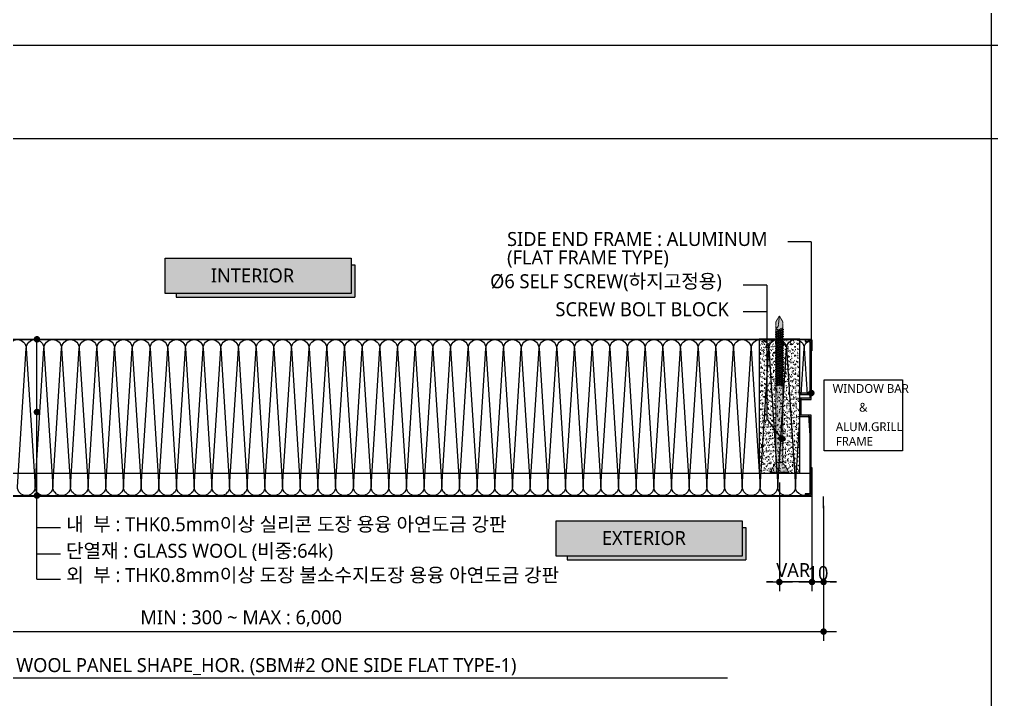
# Model space of a CAD drawing. Header units: millimetres. Extents: x -1365 to 31821, y 84 to 2865.
# Drawn here: x 723 to 1558, y 626 to 1210 of the extents above; entities that cross this region are included whole.
import ezdxf

# ---------------------------------------------------------------- set-up
doc = ezdxf.new("R2010")
doc.units = ezdxf.units.MM
doc.header["$LTSCALE"] = 10
doc.linetypes.add('2017.06.22  K-TOP METAL PANEL SHAPE(수정)$0$HID', pattern=[0.345, 0.225, -0.12])
doc.linetypes.add('H1', pattern=[0.28125, 0.1875, -0.09375])
doc.layers.get('DEFPOINTS').update_dxf_attribs({"color": 137})
for name, color, linetype in [('DIM', 7, 'Continuous'), ('SYM-LEAD', 6, 'Continuous'), ('TEXT', 3, 'Continuous'), ('스피드블록메탈 135', 2, 'Continuous')]:
    doc.layers.add(name, color=color, linetype=linetype)
doc.layers.add('SCREW', color=9, linetype='Continuous', lineweight=5)
doc.styles.add('form$0$A-xref-form(extend)$0$YD-A-xref-form$0$돋움체', font='malgun.ttf')
doc.styles.add('ROMANC', font='malgun.ttf', dxfattribs={"height": 8})
doc.styles.add('TITLE BLOCK-V(r1.1)$0$Address', font='malgun.ttf')
doc.styles.add('맑은고딕', font='malgun.ttf')
doc.styles.add('스타일1', font='malgun.ttf')
doc.dimstyles.new('GAUN-8', dxfattribs={"dimscale": 8, "dimtxt": 1.5, "dimasz": 0.7, "dimexe": 1, "dimexo": 1, "dimgap": 0.5, "dimtad": 1, "dimdec": 0, "dimzin": 1, "dimdsep": 46, "dimlunit": 6, "dimtxsty": '맑은고딕', "dimblk": 'CJDOT', "dimcen": 0.09, "dimdle": 1, "dimclrd": 256, "dimclre": 256, "dimclrt": 3, "dimadec": 0, "dimazin": 0, "dimtfac": 1, "dimtdec": 0, "dimtix": 1, "dimtmove": 2, "dimatfit": 3, "dimfxl": 1, "dimtolj": 1, "dimtzin": 1, "dimarcsym": 0})

# ---------------------------------------------------------------- blocks, each defined once
blk = doc.blocks.new('CJDOT')
blk.add_line((-2, 0), (2, 0))
at = {"const_width": 0.5}
blk.add_lwpolyline([(-0.25, 0, 1), (0.25, 0, 1)], format="xyb", close=True, dxfattribs=at)
blk = doc.blocks.new('*D68')
at = {"layer": 'DEFPOINTS', "color": 0, "transparency": 16777216}
for p in [(413.86, 790.41), (1413.86, 790.41), (1413.86, 684.41)]:
    blk.add_point(p, dxfattribs=at)
at = {"layer": 'DIM', "lineweight": -2, "transparency": 16777216}
for p, q in [((413.86, 782.41), (413.86, 676.41)), ((1413.86, 782.41), (1413.86, 676.41)), ((419.46, 684.41), (1408.26, 684.41))]:
    blk.add_line(p, q, dxfattribs=at)
at = {"layer": 'DIM', "lineweight": -2, "transparency": 16777216, "xscale": 5.6, "yscale": 5.6, "zscale": 5.6, "rotation": 180}
blk.add_blockref('CJDOT', (413.86, 684.41), dxfattribs=at)
at = {"layer": 'DIM', "lineweight": -2, "transparency": 16777216, "xscale": 5.6, "yscale": 5.6, "zscale": 5.6}
blk.add_blockref('CJDOT', (1413.86, 684.41), dxfattribs=at)
at = {"layer": 'DIM', "color": 3, "transparency": 16777216, "insert": (913.86, 695.61), "char_height": 12, "attachment_point": 5, "style": '맑은고딕'}
blk.add_mtext('\\A1;MIN : 300 ~ MAX : 6,000', dxfattribs=at)
blk = doc.blocks.new('*D70')
at = {"layer": 'DEFPOINTS', "color": 0, "transparency": 16777216}
for p in [(1403.86, 801.41), (1413.86, 800.41), (1403.86, 726.99)]:
    blk.add_point(p, dxfattribs=at)
at = {"layer": 'DIM', "lineweight": -2, "transparency": 16777216}
for p, q in [((1403.86, 793.41), (1403.86, 718.99)), ((1413.86, 792.41), (1413.86, 718.99)), ((1398.26, 726.99), (1392.66, 726.99)), ((1413.86, 726.99), (1403.86, 726.99)), ((1419.46, 726.99), (1425.06, 726.99))]:
    blk.add_line(p, q, dxfattribs=at)
at = {"layer": 'DIM', "lineweight": -2, "transparency": 16777216, "xscale": 5.6, "yscale": 5.6, "zscale": 5.6}
blk.add_blockref('CJDOT', (1403.86, 726.99), dxfattribs=at)
at = {"layer": 'DIM', "lineweight": -2, "transparency": 16777216, "xscale": 5.6, "yscale": 5.6, "zscale": 5.6, "rotation": 180}
blk.add_blockref('CJDOT', (1413.86, 726.99), dxfattribs=at)
at = {"layer": 'DIM', "color": 3, "transparency": 16777216, "insert": (1409.07, 734.6), "char_height": 12, "attachment_point": 5, "style": '맑은고딕'}
blk.add_mtext('\\A1;10', dxfattribs=at)
blk = doc.blocks.new('POT')
at = {"layer": 'TEXT', "color": 1, "const_width": 0.75}
blk.add_lwpolyline([(-0.375, 0, 1), (0.375, 0, 1)], format="xyb", close=True, dxfattribs=at)
blk = doc.blocks.new('A$C20245212')
h = blk.add_hatch()
h.set_pattern_fill('AR-SAND', color=251, scale=0.08)
h.set_pattern_definition([(37.5, (-1195984.4298, 406290.675), (-0.128002504, 3.915305899), [0, -3.08864, 0, -3.4544, 0, -3.302]), (7.5, (-1195984.43, 406290.675), (3.596186265, 5.734600805), [0, -1.66624, 0, -2.78384, 0, -1.0668]), (327.5, (-1195986.929, 406290.675), (6.327938962, 0.011497477), [0, -1.016, 0, -3.6576, 0, -4.7752]), (317.5, (-1195986.929, 406290.675), (6.10845162, 1.783434586), [0, -0.508, 0, -2.39776, 0, -2.7432])])
h.paths.add_polyline_path([(-5, -115), (-5, 0), (-40, 0), (-40, -115)])
at = {"color": 250}
blk.add_lwpolyline([(-5, -115), (-5, 0), (-40, 0), (-40, -115)], close=True, dxfattribs=at)
blk = doc.blocks.new('A$C08FA1A33')
h = blk.add_hatch(color=254)
h.dxf.hatch_style = 1
h.paths.add_polyline_path([(0, 21.29), (-6, 21.29), (-6, -44.27), (0, -46.29)])
h.paths.add_polyline_path([(5, 29.39), (-11, 29.39), (-6, 21.29), (0, 21.29)])
h.paths.add_polyline_path([(5, 30.39), (-11, 30.39), (-11, 29.39), (5, 29.39)])
h.paths.add_polyline_path([(-6, -51.32), (-6, -52.27), (0, -54.29), (0, -53.35)])
h.paths.add_polyline_path([(-6, -49.32), (-6, -50.27), (0, -52.29), (0, -51.35)])
h.paths.add_polyline_path([(-6, -47.32), (-6, -48.27), (0, -50.29), (0, -49.35)])
h.paths.add_polyline_path([(-6, -45.32), (-6, -46.27), (0, -48.29), (0, -47.35)])
h.paths.add_polyline_path([(-6, -53.32), (-6, -54.27), (0, -56.29), (0, -55.35)])
h.paths.add_polyline_path([(-6, -55.32), (-6, -56.27), (0, -58.29), (0, -57.35)])
h.paths.add_polyline_path([(-6, -57.32), (-6, -58.27), (0, -60.29), (0, -59.35)])
h.paths.add_polyline_path([(-6, -59.32), (-6, -60.27), (0, -62.29), (0, -61.35)])
h.paths.add_polyline_path([(-6, -61.32), (-6, -62.27), (0, -64.29), (0, -63.35)])
h.paths.add_polyline_path([(-6, -63.32), (-6, -64.27), (0, -66.29), (0, -65.35)])
h.paths.add_polyline_path([(-6, -65.32), (-6, -66.27), (0, -68.29), (0, -67.35)])
h.paths.add_polyline_path([(-6, -67.32), (-6, -68.27), (0, -70.29), (0, -69.35)])
h.paths.add_polyline_path([(-6, -69.32), (-6, -70.27), (0, -72.29), (0, -71.35)])
h.paths.add_polyline_path([(-6, -71.32), (-6, -72.27), (0, -74.29), (0, -73.35)])
h.paths.add_polyline_path([(-6, -73.32), (-6, -74.27), (0, -76.29), (0, -75.35)])
h.paths.add_polyline_path([(-6, -75.32), (-6, -76.27), (0, -78.29), (0, -77.35)])
h.paths.add_polyline_path([(0, -94.61), (-4, -92.61), (-6, -93.61), (-4, -95.61), (-3, -104.61), (0, -99.61)])
h.paths.add_polyline_path([(-4, -95.61), (-6, -93.61), (-6, -99.61), (-3, -104.61)], flags=17)
h.paths.add_polyline_path([(-6, -91.32), (-6, -93.61), (-4, -92.61), (0, -94.61), (0, -93.35)])
h.paths.add_polyline_path([(-6, -89.32), (-6, -90.27), (0, -92.29), (0, -91.35)])
h.paths.add_polyline_path([(-6, -87.32), (-6, -88.27), (0, -90.29), (0, -89.35)])
h.paths.add_polyline_path([(-6, -85.32), (-6, -86.27), (0, -88.29), (0, -87.35)])
h.paths.add_polyline_path([(-6, -83.32), (-6, -84.27), (0, -86.29), (0, -85.35)])
h.paths.add_polyline_path([(-6, -81.32), (-6, -82.27), (0, -84.29), (0, -83.35)])
h.paths.add_polyline_path([(-6, -79.32), (-6, -80.27), (0, -82.29), (0, -81.35)])
h.paths.add_polyline_path([(-6, -77.32), (-6, -78.27), (0, -80.29), (0, -79.35)])
at = {"layer": 'SCREW', "color": 250, "linetype": '2017.06.22  K-TOP METAL PANEL SHAPE(수정)$0$HID', "lineweight": 5, "ltscale": 0.03}
for p, q in [((-11, 30.39), (-11, 29.39)), ((5, 30.39), (-11, 30.39)), ((5, 29.39), (-11, 29.39)), ((-6, 21.29), (-11, 29.39)), ((0, 21.29), (5, 29.39)), ((5, 30.39), (5, 29.39)), ((-6, 21.29), (0, 21.29)), ((0.75, -47.08), (-6.54, -44.61)), ((-6, -46.27), (-6.54, -46.61)), ((0.75, -49.08), (-6.54, -46.61)), ((-6.54, -46.61), (-6, -47.32)), ((-6, -48.27), (-6.54, -48.61)), ((0.75, -51.08), (-6.54, -48.61)), ((-6.54, -48.61), (-6, -49.32)), ((0, -46.29), (-6, -44.27)), ((-6, -45.32), (-6, -46.27)), ((0, -48.29), (-6, -46.27)), ((0, -49.35), (-6, -47.32)), ((-6, -47.32), (-6, -48.27)), ((0, -50.29), (-6, -48.27)), ((0, -51.35), (-6, -49.32)), ((-6, -49.32), (-6, -50.27)), ((0, -47.35), (0, -48.29)), ((0, -48.29), (0.75, -49.08)), ((0.75, -49.08), (0, -49.35)), ((0, -49.35), (0, -50.29)), ((-6, -50.27), (-6.54, -50.61)), ((0.75, -53.08), (-6.54, -50.61)), ((-6.54, -50.61), (-6, -51.32)), ((-6, -52.27), (-6.54, -52.61)), ((0.75, -55.08), (-6.54, -52.61)), ((-6.54, -52.61), (-6, -53.32)), ((-6, -54.27), (-6.54, -54.61)), ((0.75, -57.08), (-6.54, -54.61)), ((-6.54, -54.61), (-6, -55.32)), ((-6, -56.27), (-6.54, -56.61)), ((0.75, -59.08), (-6.54, -56.61)), ((-6.54, -56.61), (-6, -57.32)), ((-6, -58.27), (-6.54, -58.61)), ((0, -52.29), (-6, -50.27)), ((0, -53.35), (-6, -51.32)), ((-6, -51.32), (-6, -52.27)), ((0, -54.29), (-6, -52.27)), ((0, -55.35), (-6, -53.32)), ((-6, -53.32), (-6, -54.27)), ((0, -56.29), (-6, -54.27)), ((0, -57.35), (-6, -55.32)), ((-6, -55.32), (-6, -56.27)), ((0, -58.29), (-6, -56.27)), ((-6, -57.32), (-6, -58.27)), ((0, -59.35), (-6, -57.32)), ((0, -60.29), (-6, -58.27)), ((0, -50.29), (0.75, -51.08)), ((0.75, -51.08), (0, -51.35)), ((0, -51.35), (0, -52.29)), ((0, -52.29), (0.75, -53.08)), ((0.75, -53.08), (0, -53.35)), ((0, -53.35), (0, -54.29)), ((0, -54.29), (0.75, -55.08)), ((0.75, -55.08), (0, -55.35)), ((0, -55.35), (0, -56.29)), ((0, -56.29), (0.75, -57.08)), ((0.75, -57.08), (0, -57.35)), ((0, -57.35), (0, -58.29)), ((0, -58.29), (0.75, -59.08)), ((0.75, -61.08), (-6.54, -58.61)), ((-6.54, -58.61), (-6, -59.32)), ((-6, -60.27), (-6.54, -60.61)), ((0.75, -63.08), (-6.54, -60.61)), ((-6.54, -60.61), (-6, -61.32)), ((-6, -62.27), (-6.54, -62.61)), ((0.75, -65.08), (-6.54, -62.61)), ((-6.54, -62.61), (-6, -63.32)), ((-6, -64.27), (-6.54, -64.61)), ((0.75, -67.08), (-6.54, -64.61)), ((-6.54, -64.61), (-6, -65.32)), ((-6, -66.27), (-6.54, -66.61)), ((0.75, -69.08), (-6.54, -66.61)), ((-6.54, -66.61), (-6, -67.32)), ((0, -61.35), (-6, -59.32)), ((-6, -59.32), (-6, -60.27)), ((0, -62.29), (-6, -60.27)), ((0, -63.35), (-6, -61.32)), ((-6, -61.32), (-6, -62.27)), ((0, -64.29), (-6, -62.27)), ((0, -65.35), (-6, -63.32)), ((-6, -63.32), (-6, -64.27)), ((0, -66.29), (-6, -64.27)), ((0, -67.35), (-6, -65.32)), ((-6, -65.32), (-6, -66.27)), ((0, -68.29), (-6, -66.27)), ((0.75, -59.08), (0, -59.35)), ((0, -59.35), (0, -60.29)), ((0, -60.29), (0.75, -61.08)), ((0.75, -61.08), (0, -61.35)), ((0, -61.35), (0, -62.29)), ((0, -62.29), (0.75, -63.08)), ((0.75, -63.08), (0, -63.35)), ((0, -63.35), (0, -64.29)), ((0, -64.29), (0.75, -65.08)), ((0.75, -65.08), (0, -65.35)), ((0, -65.35), (0, -66.29)), ((0, -66.29), (0.75, -67.08)), ((-6, -68.27), (-6.54, -68.61)), ((-6.54, -68.61), (-6, -69.32)), ((0.75, -71.08), (-6.54, -68.61)), ((-6, -70.27), (-6.54, -70.61)), ((-6.54, -70.61), (-6, -71.32)), ((0.75, -73.08), (-6.54, -70.61)), ((-6, -72.27), (-6.54, -72.61)), ((-6.54, -72.61), (-6, -73.32)), ((0.75, -75.08), (-6.54, -72.61)), ((-6, -74.27), (-6.54, -74.61)), ((0.75, -77.08), (-6.54, -74.61)), ((-6.54, -74.61), (-6, -75.32)), ((-6, -67.32), (-6, -68.27)), ((0, -69.35), (-6, -67.32)), ((0, -70.29), (-6, -68.27)), ((-6, -69.32), (-6, -70.27)), ((0, -71.35), (-6, -69.32)), ((0, -72.29), (-6, -70.27)), ((-6, -71.32), (-6, -72.27)), ((0, -73.35), (-6, -71.32)), ((0, -74.29), (-6, -72.27)), ((-6, -73.32), (-6, -74.27)), ((0, -75.35), (-6, -73.32)), ((0, -76.29), (-6, -74.27)), ((0.75, -67.08), (0, -67.35)), ((0, -67.35), (0, -68.29)), ((0, -68.29), (0.75, -69.08)), ((0.75, -69.08), (0, -69.35)), ((0, -69.35), (0, -70.29)), ((0, -70.29), (0.75, -71.08)), ((0.75, -71.08), (0, -71.35)), ((0, -71.35), (0, -72.29)), ((0, -72.29), (0.75, -73.08)), ((0.75, -73.08), (0, -73.35)), ((0, -73.35), (0, -74.29)), ((0, -74.29), (0.75, -75.08)), ((0.75, -75.08), (0, -75.35)), ((-6, -76.27), (-6.54, -76.61)), ((0.75, -79.08), (-6.54, -76.61)), ((-6.54, -76.61), (-6, -77.32)), ((-6, -78.27), (-6.54, -78.61)), ((0.75, -81.08), (-6.54, -78.61)), ((-6.54, -78.61), (-6, -79.32)), ((-6, -80.27), (-6.54, -80.61)), ((0.75, -83.08), (-6.54, -80.61)), ((-6.54, -80.61), (-6, -81.32)), ((-6, -82.27), (-6.54, -82.61)), ((-6.54, -82.61), (-6, -83.32)), ((0.75, -85.08), (-6.54, -82.61)), ((0, -77.35), (-6, -75.32)), ((-6, -75.32), (-6, -76.27)), ((0, -78.29), (-6, -76.27)), ((0, -79.35), (-6, -77.32)), ((-6, -77.32), (-6, -78.27)), ((0, -80.29), (-6, -78.27)), ((0, -81.35), (-6, -79.32)), ((-6, -79.32), (-6, -80.27)), ((0, -82.29), (-6, -80.27)), ((-6, -81.32), (-6, -82.27)), ((0, -83.35), (-6, -81.32)), ((0, -84.29), (-6, -82.27)), ((0, -85.35), (-6, -83.32)), ((-6, -83.32), (-6, -84.27)), ((0, -75.35), (0, -76.29)), ((0, -76.29), (0.75, -77.08)), ((0.75, -77.08), (0, -77.35)), ((0, -77.35), (0, -78.29)), ((0, -78.29), (0.75, -79.08)), ((0.75, -79.08), (0, -79.35)), ((0, -79.35), (0, -80.29)), ((0, -80.29), (0.75, -81.08)), ((0.75, -81.08), (0, -81.35)), ((0, -81.35), (0, -82.29)), ((0, -82.29), (0.75, -83.08)), ((0.75, -83.08), (0, -83.35)), ((0, -83.35), (0, -84.29)), ((-6, -84.27), (-6.54, -84.61)), ((0.75, -87.08), (-6.54, -84.61)), ((-6.54, -84.61), (-6, -85.32)), ((-6, -86.27), (-6.54, -86.61)), ((0.75, -89.08), (-6.54, -86.61)), ((-6.54, -86.61), (-6, -87.32)), ((-6, -88.27), (-6.54, -88.61)), ((0.75, -91.08), (-6.54, -88.61)), ((-6.54, -88.61), (-6, -89.32)), ((-6, -90.27), (-6.54, -90.61)), ((0.75, -93.08), (-6.54, -90.61)), ((-6.54, -90.61), (-6, -91.32)), ((0, -86.29), (-6, -84.27)), ((0, -87.35), (-6, -85.32)), ((-6, -85.32), (-6, -86.27)), ((0, -88.29), (-6, -86.27)), ((0, -89.35), (-6, -87.32)), ((-6, -87.32), (-6, -88.27)), ((0, -90.29), (-6, -88.27)), ((0, -91.35), (-6, -89.32)), ((-6, -89.32), (-6, -90.27)), ((0, -92.29), (-6, -90.27)), ((-6, -91.32), (-6, -93.61)), ((0, -93.35), (-6, -91.32)), ((0, -84.29), (0.75, -85.08)), ((0.75, -85.08), (0, -85.35)), ((0, -85.35), (0, -86.29)), ((0, -86.29), (0.75, -87.08)), ((0.75, -87.08), (0, -87.35)), ((0, -87.35), (0, -88.29)), ((0, -88.29), (0.75, -89.08)), ((0.75, -89.08), (0, -89.35)), ((0, -89.35), (0, -90.29)), ((0, -90.29), (0.75, -91.08)), ((0.75, -91.08), (0, -91.35)), ((0, -91.35), (0, -92.29)), ((0, -92.29), (0.75, -93.08)), ((0.75, -93.08), (0, -93.35)), ((0, -93.35), (0, -94.61))]:
    blk.add_line(p, q, dxfattribs=at)
for points in [[(0, 21.29), (0, -46.29), (0.75, -47.08), (0, -47.35), (-6, -45.32), (-6.54, -44.61), (-6, -44.27), (-6, 21.29)], [(-3, -104.61), (-4, -95.61), (-6, -93.61), (-4, -92.61), (0, -94.61)], [(0, -94.61), (0, -99.61), (-3, -104.61), (-6, -99.61), (-6, -93.61)]]:
    blk.add_lwpolyline(points, dxfattribs=at)
blk = doc.blocks.new('A$C62C86749')
h = blk.add_hatch(color=253)
h.dxf.hatch_style = 1
h.paths.add_polyline_path([(-263.1, 64.2), (-263.1, 3.5), (56.1, 3.5), (56.1, 64.2)])
h.paths.add_polyline_path([(-193.3, 9.1), (-9.9, 9.1), (-9.9, 58.5), (-193.3, 58.5)], flags=24)
h = blk.add_hatch(color=250)
h.dxf.hatch_style = 1
h.paths.add_polyline_path([(-244.2, 3.5), (-244.2, -2.7), (62.7, -2.7), (62.7, 53), (56.1, 53), (56.1, 3.5)])
for p, q in [((56.1, 53), (62.7, 53)), ((62.7, 53), (62.7, -2.7)), ((-244.2, 3.5), (-244.2, -2.7)), ((-244.2, -2.7), (62.7, -2.7))]:
    blk.add_line(p, q)
blk.add_lwpolyline([(-263.1, 64.2), (56.1, 64.2), (56.1, 3.5), (-263.1, 3.5)], close=True)
at = {"insert": (-184.6, 46.6), "char_height": 24, "width": 130.664, "attachment_point": 1, "style": 'TITLE BLOCK-V(r1.1)$0$Address'}
blk.add_mtext('EXTERIOR', dxfattribs=at)
blk = doc.blocks.new('A$C322116E9')
h = blk.add_hatch(color=254)
h.dxf.hatch_style = 1
edge = h.paths.add_edge_path()
edge.add_line((-8.5, 1.15), (-8.5, 0))
edge.add_line((-8.5, 0), (0, 0))
edge.add_line((0, 0), (0, -3))
edge.add_line((0, -3), (-8.5, -3))
edge.add_line((-8.5, -3), (-8.5, -18.8))
edge.add_line((-8.5, -18.8), (0, -18.8))
edge.add_line((0, -18.8), (0, -85.35))
edge.add_line((0, -85.35), (0, -85.35))
edge.add_line((0, -85.35), (-3.85, -85.35))
edge.add_line((-3.85, -85.35), (-3.85, -86.5))
edge.add_line((-3.85, -86.5), (0.15, -86.5))
edge.add_arc((0.15, -85.5), 1, 270, 360)
edge.add_line((1.15, -85.5), (1.15, -17.65))
edge.add_line((1.15, -17.65), (-7.35, -17.65))
edge.add_line((-7.35, -17.65), (-7.35, -4.15))
edge.add_line((-7.35, -4.15), (1.15, -4.15))
edge.add_line((1.15, -4.15), (1.15, 45.8))
edge.add_arc((0.15, 45.8), 1, 359.99999, 450)
edge.add_line((0.15, 46.8), (-3.85, 46.8))
edge.add_line((-3.85, 46.8), (-3.85, 45.65))
edge.add_line((-3.85, 45.65), (0, 45.65))
edge.add_line((0, 45.65), (0, 1.15))
edge.add_line((0, 1.15), (-8.5, 1.15))
at = {"layer": '스피드블록메탈 135', "color": 1}
blk.add_lwpolyline([(-8.5, 1.15), (-8.5, 0), (0, 0), (0, -3), (-8.5, -3), (-8.5, -18.8), (0, -18.8), (0, -85.35), (0, -85.35), (0, -85.35), (-3.85, -85.35), (-3.85, -86.5), (0.15, -86.5, 0.414214), (1.15, -85.5), (1.15, -17.65), (-7.35, -17.65), (-7.35, -4.15), (1.15, -4.15), (1.15, 45.8, 0.414214), (0.15, 46.8), (-3.85, 46.8), (-3.85, 45.65), (0, 45.65), (0, 1.15)], format="xyb", close=True, dxfattribs=at)
blk = doc.blocks.new('*D108')
at = {"layer": 'DEFPOINTS', "color": 0, "transparency": 16777216}
for p in [(1375.91, 820.41), (1403.86, 825.41), (1375.91, 726.99)]:
    blk.add_point(p, dxfattribs=at)
at = {"layer": 'DIM', "lineweight": -2, "transparency": 16777216}
for p, q in [((1375.91, 812.41), (1375.91, 718.99)), ((1403.86, 817.41), (1403.86, 718.99)), ((1370.31, 726.99), (1364.71, 726.99)), ((1403.86, 726.99), (1375.91, 726.99)), ((1409.46, 726.99), (1415.06, 726.99))]:
    blk.add_line(p, q, dxfattribs=at)
at = {"layer": 'DIM', "lineweight": -2, "transparency": 16777216, "xscale": 5.6, "yscale": 5.6, "zscale": 5.6}
blk.add_blockref('CJDOT', (1375.91, 726.99), dxfattribs=at)
at = {"layer": 'DIM', "lineweight": -2, "transparency": 16777216, "xscale": 5.6, "yscale": 5.6, "zscale": 5.6, "rotation": 180}
blk.add_blockref('CJDOT', (1403.86, 726.99), dxfattribs=at)
at = {"layer": 'DIM', "color": 3, "transparency": 16777216, "insert": (1389.89, 737.09), "char_height": 12, "attachment_point": 5, "style": '맑은고딕'}
blk.add_mtext('\\A1;VAR.', dxfattribs=at)
blk = doc.blocks.new('A$C168F3991')
h = blk.add_hatch(color=253)
h.dxf.hatch_style = 1
h.paths.add_polyline_path([(-107.51, 31.38), (-107.51, 1.05), (52.11, 1.05), (52.11, 31.38)])
h.paths.add_polyline_path([(-72.82, 3.81), (13.27, 3.81), (13.27, 28.54), (-72.82, 28.54)], flags=24)
h = blk.add_hatch(color=250)
h.dxf.hatch_style = 1
h.paths.add_polyline_path([(-98.06, 1.05), (-98.06, -2.09), (55.41, -2.09), (55.41, 25.78), (52.11, 25.78), (52.11, 1.05)])
for p, q in [((52.11, 25.78), (55.41, 25.78)), ((55.41, 25.78), (55.41, -2.09)), ((-98.06, 1.05), (-98.06, -2.09)), ((-98.06, -2.09), (55.41, -2.09))]:
    blk.add_line(p, q)
blk.add_lwpolyline([(-107.51, 31.38), (52.11, 31.38), (52.11, 1.05), (-107.51, 1.05)], close=True)
at = {"insert": (-68.26, 22.58), "char_height": 12, "width": 65.3321, "attachment_point": 1, "style": 'TITLE BLOCK-V(r1.1)$0$Address'}
blk.add_mtext('INTERIOR', dxfattribs=at)

msp = doc.modelspace()

# ---------------------------------------------------------------- hatches: boundary and pattern name
h = msp.add_hatch(color=252)
h.dxf.hatch_style = 1
edge = h.paths.add_edge_path()
edge.add_line((463.86, 925.41), (463.86, 934.41))
edge.add_arc((464.86, 934.41), 1, 90, 180, ccw=False)
edge.add_line((464.86, 935.41), (1402.86, 935.41))
edge.add_arc((1402.86, 934.41), 1, 0, 90, ccw=False)
edge.add_line((1403.86, 934.41), (1403.86, 925.41))
edge.add_line((1403.86, 925.41), (1403.36, 925.41))
edge.add_line((1403.36, 925.41), (1403.36, 933.91))
edge.add_arc((1402.36, 933.91), 1, 0, 90)
edge.add_line((1402.36, 934.91), (465.36, 934.91))
edge.add_arc((465.36, 933.91), 1, 90, 180)
edge.add_line((464.36, 933.91), (464.36, 925.41))
edge.add_line((464.36, 925.41), (463.86, 925.41))
h = msp.add_hatch(color=254)
h.dxf.hatch_style = 1
edge = h.paths.add_edge_path()
edge.add_line((1403.86, 825.41), (1403.86, 801.41))
edge.add_arc((1402.86, 801.41), 1, -90, 0, ccw=False)
edge.add_line((1402.86, 800.41), (424.86, 800.41))
edge.add_arc((424.86, 801.41), 1, 180, 270, ccw=False)
edge.add_line((423.86, 801.41), (423.86, 825.41))
edge.add_line((423.86, 825.41), (424.66, 825.41))
edge.add_line((424.66, 825.41), (424.66, 802.21))
edge.add_arc((425.66, 802.21), 1, 180, 270)
edge.add_line((425.66, 801.21), (1402.06, 801.21))
edge.add_arc((1402.06, 802.21), 1, 270, 360)
edge.add_line((1403.06, 802.21), (1403.06, 825.41))
edge.add_line((1403.06, 825.41), (1403.86, 825.41))

# ---------------------------------------------------------------- linework, layer by layer
for p, q in [((186, 1187.91), (2935.52, 1187.91)), ((184.28, 1107.91), (2933.79, 1107.91))]:
    msp.add_line(p, q)
at = {"color": 1}
msp.add_line((1413.86, 790.41), (1413.86, 800.41), dxfattribs=at)
at = {"color": 4, "ltscale": 0.01}
msp.add_lwpolyline([(463.86, 925.41), (463.86, 934.41, -0.414214), (464.86, 935.41), (1402.86, 935.41, -0.414214), (1403.86, 934.41), (1403.86, 925.41), (1403.36, 925.41), (1403.36, 933.91, 0.414214), (1402.36, 934.91), (465.36, 934.91, 0.414214), (464.36, 933.91), (464.36, 925.41), (463.86, 925.41)], format="xyb", dxfattribs=at)
at = {"color": 251, "ltscale": 0.01}
for points in [[(714.09, 927.53, -1), (729.27, 927.53), (736.86, 808.8, -1), (721.68, 808.8), (729.27, 927.53)], [(729.27, 927.53, -1), (744.45, 927.53), (752.05, 808.8, -1), (736.86, 808.8), (744.45, 927.53)], [(729.27, 927.53, -1), (744.45, 927.53), (752.05, 808.8, -1), (736.86, 808.8), (744.45, 927.53)], [(729.27, 927.53, -1), (744.45, 927.53), (752.05, 808.8, -1), (736.86, 808.8), (744.45, 927.53)], [(744.45, 927.53, -1), (759.64, 927.53), (767.23, 808.8, -1), (752.05, 808.8), (759.64, 927.53)], [(759.64, 927.53, -1), (774.82, 927.53), (782.41, 808.8, -1), (767.23, 808.8), (774.82, 927.53)], [(774.82, 927.53, -1), (790, 927.53), (797.59, 808.8, -1), (782.41, 808.8), (790, 927.53)], [(790, 927.53, -1), (805.18, 927.53), (812.77, 808.8, -1), (797.59, 808.8), (805.18, 927.53)], [(790, 927.53, -1), (805.18, 927.53), (812.77, 808.8, -1), (797.59, 808.8), (805.18, 927.53)], [(805.18, 927.53, -1), (820.36, 927.53), (827.95, 808.8, -1), (812.77, 808.8), (820.36, 927.53)], [(805.18, 927.53, -1), (820.36, 927.53), (827.95, 808.8, -1), (812.77, 808.8), (820.36, 927.53)], [(820.36, 927.53, -1), (835.54, 927.53), (843.13, 808.8, -1), (827.95, 808.8), (835.54, 927.53)], [(835.54, 927.53, -1), (850.72, 927.53), (858.31, 808.8, -1), (843.13, 808.8), (850.72, 927.53)], [(835.54, 927.53, -1), (850.72, 927.53), (858.31, 808.8, -1), (843.13, 808.8), (850.72, 927.53)], [(850.72, 927.53, -1), (865.9, 927.53), (873.49, 808.8, -1), (858.31, 808.8), (865.9, 927.53)], [(865.9, 927.53, -1), (881.08, 927.53), (888.67, 808.8, -1), (873.49, 808.8), (881.08, 927.53)], [(881.08, 927.53, -1), (896.26, 927.53), (903.85, 808.8, -1), (888.67, 808.8), (896.26, 927.53)], [(881.08, 927.53, -1), (896.26, 927.53), (903.85, 808.8, -1), (888.67, 808.8), (896.26, 927.53)], [(896.26, 927.53, -1), (911.44, 927.53), (919.03, 808.8, -1), (903.85, 808.8), (911.44, 927.53)], [(896.26, 927.53, -1), (911.44, 927.53), (919.03, 808.8, -1), (903.85, 808.8), (911.44, 927.53)], [(911.44, 927.53, -1), (926.62, 927.53), (934.21, 808.8, -1), (919.03, 808.8), (926.62, 927.53)], [(926.62, 927.53, -1), (941.8, 927.53), (949.39, 808.8, -1), (934.21, 808.8), (941.8, 927.53)], [(926.62, 927.53, -1), (941.8, 927.53), (949.39, 808.8, -1), (934.21, 808.8), (941.8, 927.53)], [(926.62, 927.53, -1), (941.8, 927.53), (949.39, 808.8, -1), (934.21, 808.8), (941.8, 927.53)], [(941.8, 927.53, -1), (956.98, 927.53), (964.58, 808.8, -1), (949.39, 808.8), (956.98, 927.53)], [(956.98, 927.53, -1), (972.17, 927.53), (979.76, 808.8, -1), (964.58, 808.8), (972.17, 927.53)], [(972.17, 927.53, -1), (987.35, 927.53), (994.94, 808.8, -1), (979.76, 808.8), (987.35, 927.53)], [(987.35, 927.53, -1), (1002.53, 927.53), (1010.12, 808.8, -1), (994.94, 808.8), (1002.53, 927.53)], [(987.35, 927.53, -1), (1002.53, 927.53), (1010.12, 808.8, -1), (994.94, 808.8), (1002.53, 927.53)], [(1002.53, 927.53, -1), (1017.71, 927.53), (1025.3, 808.8, -1), (1010.12, 808.8), (1017.71, 927.53)], [(1002.53, 927.53, -1), (1017.71, 927.53), (1025.3, 808.8, -1), (1010.12, 808.8), (1017.71, 927.53)], [(1017.71, 927.53, -1), (1032.89, 927.53), (1040.48, 808.8, -1), (1025.3, 808.8), (1032.89, 927.53)], [(1032.89, 927.53, -1), (1048.07, 927.53), (1055.66, 808.8, -1), (1040.48, 808.8), (1048.07, 927.53)], [(1032.89, 927.53, -1), (1048.07, 927.53), (1055.66, 808.8, -1), (1040.48, 808.8), (1048.07, 927.53)], [(1048.07, 927.53, -1), (1063.25, 927.53), (1070.84, 808.8, -1), (1055.66, 808.8), (1063.25, 927.53)], [(1063.25, 927.53, -1), (1078.43, 927.53), (1086.02, 808.8, -1), (1070.84, 808.8), (1078.43, 927.53)], [(1078.43, 927.53, -1), (1093.61, 927.53), (1101.2, 808.8, -1), (1086.02, 808.8), (1093.61, 927.53)], [(1078.43, 927.53, -1), (1093.61, 927.53), (1101.2, 808.8, -1), (1086.02, 808.8), (1093.61, 927.53)], [(1093.61, 927.53, -1), (1108.79, 927.53), (1116.38, 808.8, -1), (1101.2, 808.8), (1108.79, 927.53)], [(1093.61, 927.53, -1), (1108.79, 927.53), (1116.38, 808.8, -1), (1101.2, 808.8), (1108.79, 927.53)], [(1108.79, 927.53, -1), (1123.97, 927.53), (1131.56, 808.8, -1), (1116.38, 808.8), (1123.97, 927.53)], [(1123.97, 927.53, -1), (1139.15, 927.53), (1146.74, 808.8, -1), (1131.56, 808.8), (1139.15, 927.53)], [(1123.97, 927.53, -1), (1139.15, 927.53), (1146.74, 808.8, -1), (1131.56, 808.8), (1139.15, 927.53)], [(1123.97, 927.53, -1), (1139.15, 927.53), (1146.74, 808.8, -1), (1131.56, 808.8), (1139.15, 927.53)], [(1139.15, 927.53, -1), (1154.33, 927.53), (1161.92, 808.8, -1), (1146.74, 808.8), (1154.33, 927.53)], [(1154.33, 927.53, -1), (1169.52, 927.53), (1177.11, 808.8, -1), (1161.92, 808.8), (1169.52, 927.53)], [(1169.52, 927.53, -1), (1184.7, 927.53), (1192.29, 808.8, -1), (1177.11, 808.8), (1184.7, 927.53)], [(1184.7, 927.53, -1), (1199.88, 927.53), (1207.47, 808.8, -1), (1192.29, 808.8), (1199.88, 927.53)], [(1184.7, 927.53, -1), (1199.88, 927.53), (1207.47, 808.8, -1), (1192.29, 808.8), (1199.88, 927.53)], [(1199.88, 927.53, -1), (1215.06, 927.53), (1222.65, 808.8, -1), (1207.47, 808.8), (1215.06, 927.53)], [(1199.88, 927.53, -1), (1215.06, 927.53), (1222.65, 808.8, -1), (1207.47, 808.8), (1215.06, 927.53)], [(1215.06, 927.53, -1), (1230.24, 927.53), (1237.83, 808.8, -1), (1222.65, 808.8), (1230.24, 927.53)], [(1230.24, 927.53, -1), (1245.42, 927.53), (1253.01, 808.8, -1), (1237.83, 808.8), (1245.42, 927.53)], [(1230.24, 927.53, -1), (1245.42, 927.53), (1253.01, 808.8, -1), (1237.83, 808.8), (1245.42, 927.53)], [(1245.42, 927.53, -1), (1260.6, 927.53), (1268.19, 808.8, -1), (1253.01, 808.8), (1260.6, 927.53)], [(1260.6, 927.53, -1), (1275.78, 927.53), (1283.37, 808.8, -1), (1268.19, 808.8), (1275.78, 927.53)], [(1275.78, 927.53, -1), (1290.96, 927.53), (1298.55, 808.8, -1), (1283.37, 808.8), (1290.96, 927.53)], [(1275.78, 927.53, -1), (1290.96, 927.53), (1298.55, 808.8, -1), (1283.37, 808.8), (1290.96, 927.53)], [(1290.96, 927.53, -1), (1306.14, 927.53), (1313.73, 808.8, -1), (1298.55, 808.8), (1306.14, 927.53)], [(1290.96, 927.53, -1), (1306.14, 927.53), (1313.73, 808.8, -1), (1298.55, 808.8), (1306.14, 927.53)], [(1306.14, 927.53, -1), (1321.32, 927.53), (1328.91, 808.8, -1), (1313.73, 808.8), (1321.32, 927.53)], [(1321.32, 927.53, -1), (1336.5, 927.53), (1344.09, 808.8, -1), (1328.91, 808.8), (1336.5, 927.53)], [(1321.32, 927.53, -1), (1336.5, 927.53), (1344.09, 808.8, -1), (1328.91, 808.8), (1336.5, 927.53)], [(1321.32, 927.53, -1), (1336.5, 927.53), (1344.09, 808.8, -1), (1328.91, 808.8), (1336.5, 927.53)], [(1336.5, 927.53, -1), (1351.68, 927.53), (1359.27, 808.8, -1), (1344.09, 808.8), (1351.68, 927.53)], [(1351.68, 927.53, -1), (1366.86, 927.53), (1374.45, 808.8, -1), (1359.27, 808.8), (1366.86, 927.53)], [(1366.86, 927.53, -1), (1382.05, 927.53), (1389.64, 808.8, -1), (1374.45, 808.8), (1382.05, 927.53)], [(1382.05, 927.53, -1), (1397.23, 927.53), (1399.76, 887.97)], [(1382.05, 927.53, -1), (1397.23, 927.53), (1399.76, 887.97)], [(1397.23, 927.53, -0.32113), (1402.37, 934.72, -0.32113)], [(1397.23, 927.53, -0.32113), (1402.37, 934.72, -0.32113)], [(1402.86, 803.72, -0.687005), (1389.64, 808.8), (1394.5, 884.97)], [(1402.86, 803.72, -0.687005), (1389.64, 808.8), (1394.5, 884.97)]]:
    msp.add_lwpolyline(points, format="xyb", dxfattribs=at)
for points in [[(1394.7, 887.97), (1397.23, 927.53)], [(1394.7, 887.97), (1397.23, 927.53)], [(1400.88, 870.32), (1402.86, 839.36)], [(1400.88, 870.32), (1402.86, 839.36)]]:
    msp.add_lwpolyline(points, dxfattribs=at)
msp.add_lwpolyline([(1414.3, 900.51), (1481.53, 900.51), (1481.53, 839.56), (1414.3, 839.56)], close=True)
at = {"layer": 'DIM'}
msp.add_lwpolyline([(1558.07, 84), (1558.07, 2292)], dxfattribs=at)
at = {"layer": 'SYM-LEAD'}
for p, q in [((1403.3, 1019.22), (1383.03, 1019.22)), ((1403.3, 1019.22), (1403.3, 888.76)), ((1365.1, 981.9), (1344.83, 981.9)), ((1365.1, 981.9), (1365.1, 867.47)), ((1365.1, 958.89), (1344.83, 958.89))]:
    msp.add_line(p, q, dxfattribs=at)
at = {"layer": 'TEXT'}
for p, q in [((738.48, 729.53), (738.48, 935.41)), ((1377.99, 849.96), (1365.1, 867.47)), ((738.48, 773.85), (758.75, 773.85)), ((738.48, 751.05), (758.75, 751.05)), ((738.48, 729.53), (758.75, 729.53))]:
    msp.add_line(p, q, dxfattribs=at)
at = {"layer": 'TEXT', "color": 2}
msp.add_line((609.07, 644.82), (1331.35, 644.82), dxfattribs=at)
at = {"layer": '스피드블록메탈 135', "color": 252, "linetype": 'H1', "ltscale": 0.2}
msp.add_line((426.01, 820.41), (1401.71, 820.41), dxfattribs=at)
at = {"layer": '스피드블록메탈 135', "color": 4}
msp.add_lwpolyline([(1403.86, 825.41), (1403.86, 801.41, -0.414214), (1402.86, 800.41), (424.86, 800.41, -0.414214), (423.86, 801.41), (423.86, 825.41), (424.66, 825.41), (424.66, 802.21, 0.414214), (425.66, 801.21), (1402.06, 801.21, 0.414214), (1403.06, 802.21), (1403.06, 825.41), (1403.86, 825.41)], format="xyb", dxfattribs=at)

# ---------------------------------------------------------------- block references
for name, p in [('A$C168F3991', (956.05, 973.63)), ('A$C322116E9', (1401.91, 887.97))]:
    msp.add_blockref(name, p)
at = {"xscale": -1, "rotation": 180}
msp.add_blockref('A$C08FA1A33', (1378.91, 850.8), dxfattribs=at)
at = {"color": 250}
msp.add_blockref('A$C20245212', (1398.41, 935.41), dxfattribs=at)
at = {"color": 1, "xscale": -3.75, "yscale": 3.75, "zscale": 3.75, "rotation": 180}
for p in [(738.48, 872.96), (738.48, 801.21)]:
    msp.add_blockref('POT', p, dxfattribs=at)
at = {"xscale": 0.5, "yscale": 0.5, "zscale": 0.5}
msp.add_blockref('A$C62C86749', (1315.79, 747.43), dxfattribs=at)
at = {"layer": 'TEXT', "yscale": 3.75, "zscale": 3.75, "rotation": 180}
for p, xscale in [((738.48, 935.41), -3.75), ((1403.3, 889.26), 3.75), ((1377.99, 849.96), 3.75)]:
    msp.add_blockref('POT', p, dxfattribs=dict(at, xscale=xscale))

# ---------------------------------------------------------------- texts
at = {"style": 'form$0$A-xref-form(extend)$0$YD-A-xref-form$0$돋움체'}
msp.add_text('WINDOW BAR', height=7.56, dxfattribs=at).set_placement((1421.61, 889.37))
at = {"char_height": 7.56, "attachment_point": 1, "style": 'form$0$A-xref-form(extend)$0$YD-A-xref-form$0$돋움체'}
for s, insert, width in [('& ', (1444.34, 880.77), 64.2545), ('ALUM.GRILL FRAME', (1424.36, 864.14), 53.2829)]:
    msp.add_mtext(s, dxfattribs=dict(at, insert=insert, width=width))
at = {"layer": 'TEXT', "color": 3, "style": '스타일1'}
for s, p in [('SIDE END FRAME : ALUMINUM', (1142.1, 1015.53)), ('(FLAT FRAME TYPE)', (1142.1, 999.69)), ('Ø6 SELF SCREW(하지고정용)', (1127.57, 979.27)), ('SCREW BOLT BLOCK', (1183.62, 955.22)), ('내  부 : THK0.5mm이상 실리콘 도장 용융 아연도금 강판', (763.62, 770.59)), ('단열재 : GLASS WOOL (비중:64k)', (763.42, 747.81)), ('외  부 : THK0.8mm이상 도장 불소수지도장 용융 아연도금 강판', (763.62, 726.99))]:
    msp.add_text(s, height=12, dxfattribs=at).set_placement(p)
at = {"layer": 'TEXT', "style": 'ROMANC'}
msp.add_text('GLASS WOOL PANEL SHAPE_HOR. (SBM#2 ONE SIDE FLAT TYPE-1)', height=12, dxfattribs=at).set_placement((669.91, 649.62))

# ---------------------------------------------------------------- dimensions: what is measured, and where the dimension line sits
at = {"layer": 'DIM'}
dim = msp.add_linear_dim(base=(1375.91, 726.99), p1=(1403.86, 825.41), p2=(1375.91, 820.41), angle=180, text='VAR.', dimstyle='GAUN-8', dxfattribs=at)
dim.commit()
dim.dimension.update_dxf_attribs({"geometry": '*D108', "text_midpoint": (1389.89, 737.09)})
dim = msp.add_linear_dim(base=(1403.86, 726.99), p1=(1413.86, 800.41), p2=(1403.86, 801.41), dimstyle='GAUN-8', dxfattribs=at)
dim.commit()
dim.dimension.update_dxf_attribs({"geometry": '*D70', "text_midpoint": (1409.07, 734.6), "dimtype": 160})
dim = msp.add_linear_dim(base=(1413.86, 684.41), p1=(413.86, 790.41), p2=(1413.86, 790.41), text='MIN : 300 ~ MAX : 6,000', dimstyle='GAUN-8', dxfattribs=at)
dim.commit()
dim.dimension.update_dxf_attribs({"geometry": '*D68', "text_midpoint": (913.86, 695.61)})

doc.saveas('drawing.dxf')
